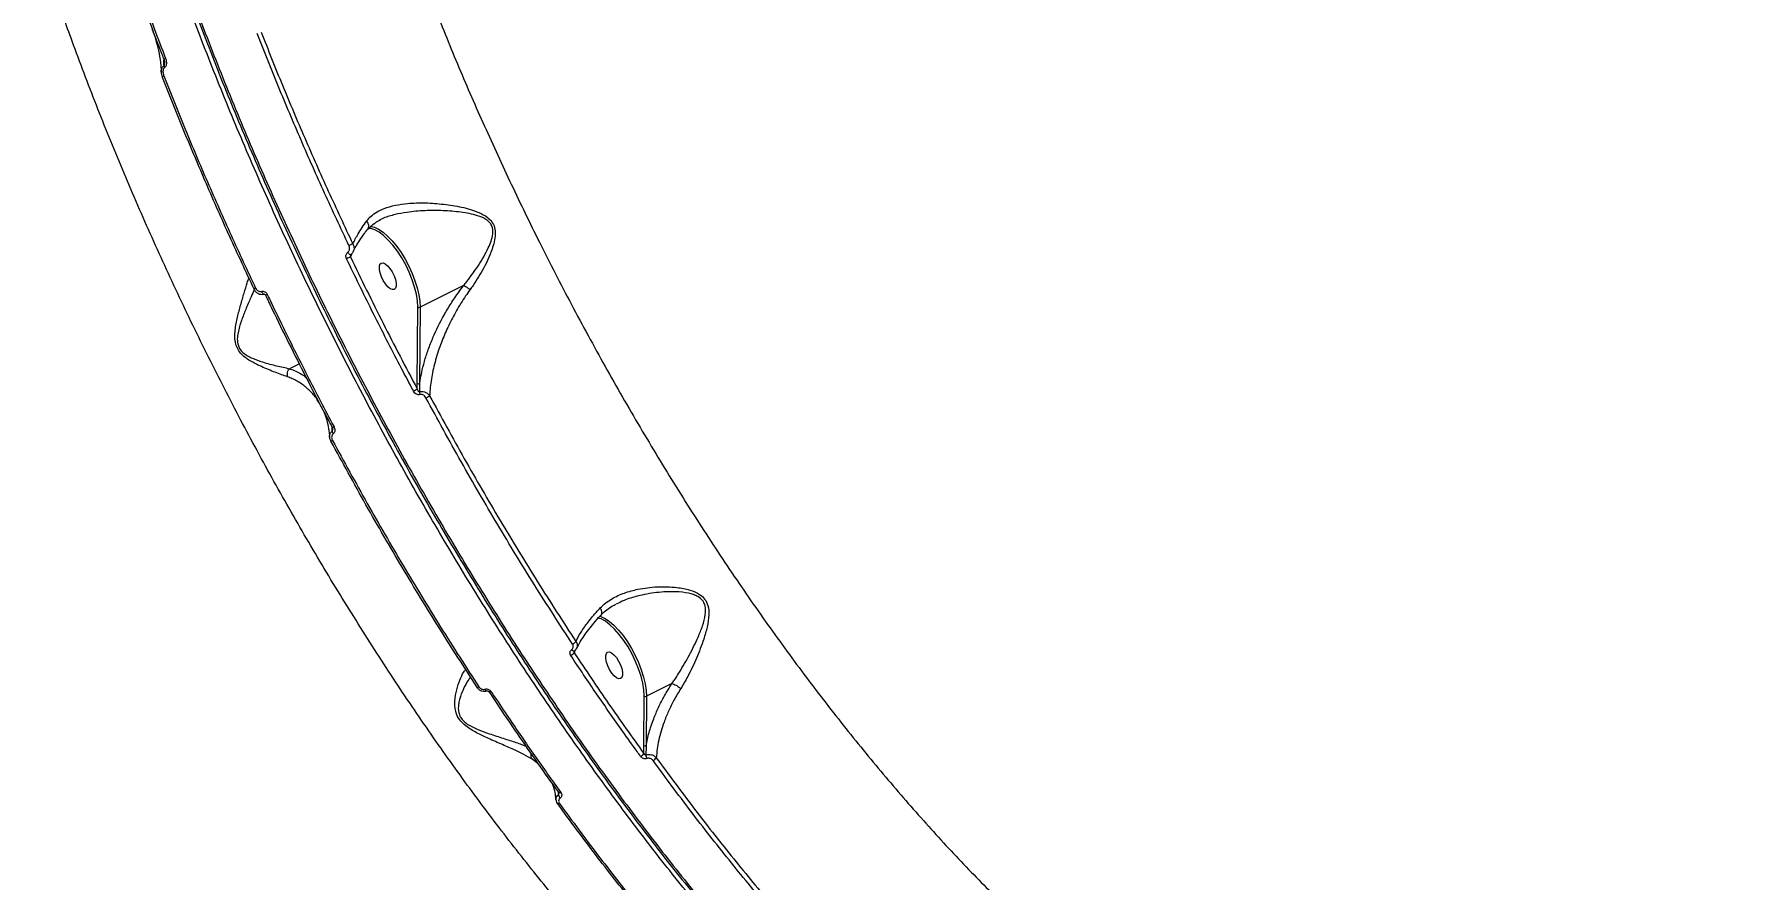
# Model space of a CAD drawing. Header units: millimetres. Extents: x -7245 to 6306, y -6696 to 5973.
# Drawn here: x 1907 to 2426, y -2690 to -2432 of the extents above; entities that cross this region are included whole.
import ezdxf

# ---------------------------------------------------------------- set-up
doc = ezdxf.new("R2010")
doc.units = ezdxf.units.MM
for name, color, linetype in [('DIKOM_ОБЪЕКТ', 7, 'Continuous'), ('DIKOM_РАЗМЕР_ЗОНА', 7, 'Continuous'), ('DIKOM_РАЗМЕР_ОБЪЕКТА', 7, 'Continuous')]:
    doc.layers.add(name, color=color, linetype=linetype)
doc.styles.add('style1', font='arial.ttf', dxfattribs={"width": 0.8})
doc.dimstyles.new('1-50', dxfattribs={"dimtxt": 300, "dimasz": 200, "dimexe": 100, "dimexo": 0, "dimgap": 100, "dimtad": 1, "dimtxsty": 'style1', "dimcen": 200, "dimclrd": 7, "dimclre": 7, "dimclrt": 7, "dimadec": 1, "dimazin": 2, "dimtfac": 1, "dimtmove": 0, "dimatfit": 2, "dimfxl": 0, "dimlwd": 25, "dimlwe": 18, "dimarcsym": 0})

# ---------------------------------------------------------------- blocks, each defined once
blk = doc.blocks.new('*D10')
at = {"layer": 'Defpoints', "color": 0, "transparency": 16777216}
for p in [(-4365.71, 2792.53), (4306.16, 475.6), (4306.16, -5965.27)]:
    blk.add_point(p, dxfattribs=at)
at = {"layer": 'DIKOM_РАЗМЕР_ОБЪЕКТА', "color": 7, "lineweight": 18, "transparency": 16777216}
for p, q in [((-4365.71, 2792.53), (-4365.71, -6065.27)), ((4306.16, 475.6), (4306.16, -6065.27))]:
    blk.add_line(p, q, dxfattribs=at)
at = {"layer": 'DIKOM_РАЗМЕР_ОБЪЕКТА', "color": 7, "lineweight": 25, "transparency": 16777216}
blk.add_line((-4165.71, -5965.27), (4106.16, -5965.27), dxfattribs=at)
at = {"layer": 'DIKOM_РАЗМЕР_ОБЪЕКТА', "color": 7, "transparency": 16777216}
for points in [[(-4165.71, -5931.93), (-4165.71, -5998.6), (-4365.71, -5965.27)], [(4106.16, -5931.93), (4106.16, -5998.6), (4306.16, -5965.27)]]:
    blk.add_solid(points, dxfattribs=at)
at = {"layer": 'DIKOM_РАЗМЕР_ОБЪЕКТА', "color": 7, "transparency": 16777216, "insert": (-85.78, -5712.1), "char_height": 300, "attachment_point": 5, "style": 'style1'}
blk.add_mtext('8650', dxfattribs=at)
blk = doc.blocks.new('*D12')
at = {"layer": 'Defpoints', "color": 0, "transparency": 16777216}
for p in [(-5865.71, 123.34), (6306.18, -91.92), (6306.18, -6596.14)]:
    blk.add_point(p, dxfattribs=at)
at = {"layer": 'DIKOM_РАЗМЕР_ЗОНА', "color": 7, "lineweight": 18, "transparency": 16777216}
for p, q in [((-5865.71, 123.34), (-5865.71, -6696.14)), ((6306.18, -91.92), (6306.18, -6696.14))]:
    blk.add_line(p, q, dxfattribs=at)
at = {"layer": 'DIKOM_РАЗМЕР_ЗОНА', "color": 7, "lineweight": 25, "transparency": 16777216}
blk.add_line((-5665.71, -6596.14), (6106.18, -6596.14), dxfattribs=at)
at = {"layer": 'DIKOM_РАЗМЕР_ЗОНА', "color": 7, "transparency": 16777216}
for points in [[(-5665.71, -6562.81), (-5665.71, -6629.48), (-5865.71, -6596.14)], [(6106.18, -6562.81), (6106.18, -6629.48), (6306.18, -6596.14)]]:
    blk.add_solid(points, dxfattribs=at)
at = {"layer": 'DIKOM_РАЗМЕР_ЗОНА', "color": 7, "transparency": 16777216, "insert": (-71.19, -6342.97), "char_height": 300, "attachment_point": 5, "style": 'style1'}
blk.add_mtext('12150', dxfattribs=at)

msp = doc.modelspace()

# ---------------------------------------------------------------- linework, layer by layer
at = {"layer": 'DIKOM_ОБЪЕКТ', "color": 7, "linetype": 'Continuous', "lineweight": 15}
for p, q in [((2012.712, -2488.905), (2012.312, -2489.094)), ((2004.013, -2499.201), (2003.562, -2500.282)), ((1974.095, -2510.13), (1974.102, -2510.131)), ((2038.092, -2509.007), (2024.816, -2515.628)), ((2023.946, -2538.925), (2024.12, -2515.537)), ((2024.816, -2515.628), (2024.642, -2539.015)), ((1984.885, -2534.422), (1987.916, -2532.911)), ((2023.94, -2540.604), (2023.946, -2538.925)), ((1997.986, -2552.376), (1997.986, -2552.374)), ((2084.837, -2606.29), (2084.623, -2606.393)), ((2072.181, -2620.341), (2071.827, -2621.187)), ((2093.099, -2649.515), (2093.212, -2634.392)), ((2093.908, -2634.483), (2093.796, -2649.605)), ((2101.644, -2630.625), (2093.908, -2634.483)), ((2093.095, -2651.95), (2093.099, -2649.515)), ((2060.792, -2655.044), (2059.003, -2653.684))]:
    msp.add_line(p, q, dxfattribs=at)
at = {"layer": 'DIKOM_ОБЪЕКТ', "color": 7, "linetype": 'Continuous', "lineweight": 15, "flags": 128}
for points in [[(1947.115, -2439.665), (1946.963, -2439.747), (1946.835, -2439.825), (1946.734, -2439.898), (1946.666, -2439.964), (1946.632, -2440.02), (1946.634, -2440.061)], [(1946.596, -2444.998), (1946.451, -2445.075), (1946.327, -2445.149), (1946.228, -2445.219), (1946.157, -2445.282), (1946.117, -2445.335), (1946.108, -2445.378), (1946.109, -2445.382)], [(1946.109, -2445.382), (1946.132, -2445.408), (1946.188, -2445.426)], [(2009.74, -2491.638), (2009.718, -2491.634), (2009.05, -2491.578)], [(2024.12, -2515.537), (2024.013, -2513.686), (2023.687, -2511.654), (2023.15, -2509.489), (2022.414, -2507.245), (2021.497, -2504.975), (2020.422, -2502.734), (2019.215, -2500.577), (2017.904, -2498.555), (2016.522, -2496.717), (2015.101, -2495.107), (2013.676, -2493.765), (2012.282, -2492.724), (2010.952, -2492.008), (2009.74, -2491.638)], [(2009.751, -2490.944), (2010.89, -2491.224), (2012.166, -2491.829), (2013.511, -2492.74), (2014.895, -2493.939), (2016.29, -2495.398), (2017.663, -2497.088), (2018.987, -2498.97), (2020.231, -2501.004), (2021.37, -2503.146), (2022.378, -2505.35), (2023.233, -2507.567), (2023.918, -2509.749), (2024.416, -2511.85), (2024.718, -2513.824), (2024.816, -2515.628)], [(2002.728, -2498.866), (2002.872, -2499.061), (2003.029, -2499.237), (2003.191, -2499.383), (2003.349, -2499.489), (2003.492, -2499.551), (2003.613, -2499.565), (2003.698, -2499.533)], [(2016.917, -2510.223), (2016.37, -2510.268), (2015.706, -2509.983), (2014.98, -2509.389), (2014.251, -2508.536), (2013.577, -2507.492), (2013.014, -2506.342), (2012.606, -2505.179), (2012.387, -2504.098), (2012.374, -2503.185), (2012.569, -2502.515), (2012.956, -2502.143), (2013.504, -2502.097), (2014.167, -2502.383), (2014.893, -2502.976), (2015.622, -2503.83), (2016.296, -2504.874), (2016.86, -2506.024), (2017.267, -2507.187), (2017.487, -2508.268), (2017.499, -2509.181), (2017.304, -2509.85), (2016.917, -2510.223)], [(1976.411, -2510.786), (1976.494, -2511.012), (1976.595, -2511.216), (1976.707, -2511.387), (1976.825, -2511.514), (1976.94, -2511.591), (1977.047, -2511.612), (1977.087, -2511.604)], [(1977.63, -2511.994), (1977.63, -2511.995), (1977.631, -2511.995)], [(1997.53, -2556.564), (1997.536, -2556.548), (1997.542, -2556.54)], [(2093.212, -2634.392), (2093.105, -2632.541), (2092.779, -2630.509), (2092.241, -2628.344), (2091.506, -2626.1), (2090.589, -2623.829), (2089.514, -2621.589), (2088.306, -2619.431), (2086.996, -2617.409), (2085.613, -2615.572), (2084.192, -2613.963), (2082.767, -2612.621), (2081.373, -2611.58), (2080.043, -2610.863), (2078.96, -2610.518)], [(2079.589, -2609.953), (2079.982, -2610.08), (2081.258, -2610.684), (2082.603, -2611.596), (2083.987, -2612.795), (2085.381, -2614.255), (2086.755, -2615.944), (2088.079, -2617.826), (2089.323, -2619.86), (2090.462, -2622.002), (2091.47, -2624.205), (2092.325, -2626.423), (2093.01, -2628.606), (2093.508, -2630.706), (2093.81, -2632.68), (2093.908, -2634.483)], [(2071.85, -2620.687), (2071.798, -2620.713), (2071.702, -2620.723), (2071.588, -2620.7), (2071.462, -2620.642), (2071.328, -2620.554), (2071.191, -2620.437), (2071.058, -2620.298)], [(2086.009, -2629.079), (2085.462, -2629.124), (2084.798, -2628.838), (2084.072, -2628.245), (2083.343, -2627.391), (2082.669, -2626.347), (2082.106, -2625.198), (2081.698, -2624.035), (2081.479, -2622.953), (2081.466, -2622.04), (2081.661, -2621.371), (2082.048, -2620.998), (2082.596, -2620.953), (2083.259, -2621.238), (2083.985, -2621.833), (2084.714, -2622.686), (2085.388, -2623.729), (2085.952, -2624.879), (2086.36, -2626.042), (2086.579, -2627.124), (2086.591, -2628.036), (2086.396, -2628.707), (2086.009, -2629.079)], [(2042.167, -2631.765), (2042.155, -2631.716), (2042.172, -2631.65)], [(2042.777, -2631.642), (2042.629, -2631.711), (2042.493, -2631.761), (2042.375, -2631.794), (2042.28, -2631.804), (2042.21, -2631.796), (2042.167, -2631.765), (2042.167, -2631.765)], [(2044.626, -2632.325), (2044.712, -2632.488), (2044.804, -2632.626), (2044.897, -2632.736), (2044.989, -2632.811), (2045.075, -2632.849), (2045.152, -2632.849), (2045.159, -2632.846)], [(2046.468, -2633.004), (2046.313, -2633.074), (2046.172, -2633.126), (2046.052, -2633.156), (2045.955, -2633.164), (2045.887, -2633.15), (2045.852, -2633.119)], [(2067.767, -2663.888), (2067.611, -2663.957), (2067.468, -2664.004), (2067.342, -2664.028), (2067.24, -2664.026), (2067.164, -2664), (2067.122, -2663.96)], [(2066.717, -2667.341), (2066.713, -2667.335), (2066.697, -2667.304)], [(2067.356, -2667.263), (2067.206, -2667.329), (2067.067, -2667.376), (2066.945, -2667.4), (2066.842, -2667.401), (2066.764, -2667.38), (2066.717, -2667.341)]]:
    msp.add_lwpolyline(points, dxfattribs=at)
at = {"layer": 'DIKOM_ОБЪЕКТ', "color": 7, "linetype": 'Continuous', "lineweight": 15}
for centre, radius, start, end in [((1948.204, -2441.643), 1.578, 189.90362, 210.29245), ((2010.605, -2517.14), 18.271, 112.67586, 116.81366), ((2010.15, -2510.726), 15.578, 112.15127, 116.88598), ((1975.283, -2511.628), 1.912, 110.40378, 128.40626), ((1979.393, -2514.558), 3.112, 113.49512, 124.52088), ((2024.535, -2515.064), 0.629, 228.66401, 296.51175), ((2018.141, -2531.665), 10.655, 295.88022, 302.97191), ((2024.361, -2538.455), 0.627, 228.53274, 296.64302), ((2026.651, -2541.533), 2.066, 177.50198, 202.14602), ((2022.206, -2534.307), 10.023, 295.96706, 303.33323), ((1997.453, -2550.333), 2.111, 284.60602, 300.86599), ((1997.216, -2555.021), 1.575, 281.5223, 303.3724), ((1999.668, -2553.247), 1.719, 188.97341, 217.41103), ((2070.152, -2616.033), 2.787, 294.85679, 321.81258), ((2069.707, -2619.634), 2.627, 294.47329, 323.7648), ((2093.627, -2633.92), 0.629, 228.66401, 296.51175), ((2093.515, -2649.042), 0.629, 228.67101, 296.50475), ((2091.264, -2650.963), 2.08, 294.18077, 331.67917), ((2096.199, -2652.328), 2.467, 180.9062, 208.51714), ((2095.018, -2652.194), 2.137, 294.78898, 330.46708), ((2068.808, -2664.333), 1.774, 187.391, 225.26153)]:
    msp.add_arc(centre, radius, start, end, dxfattribs=at)
for points, knots in [([(2683.958, -2444.967), (2680.355, -2445.419), (2673.137, -2446.323), (2661.207, -2446.787), (2648.519, -2446.609), (2635.053, -2445.724), (2620.891, -2444.154), (2606.066, -2441.893), (2590.59, -2438.931), (2574.502, -2435.286), (2557.857, -2430.981), (2540.734, -2426.032), (2523.212, -2420.464), (2505.337, -2414.288), (2487.132, -2407.502), (2468.633, -2400.127), (2449.904, -2392.196), (2431.033, -2383.746), (2412.107, -2374.817), (2393.173, -2365.428), (2374.263, -2355.584), (2355.409, -2345.311), (2336.676, -2334.652), (2318.151, -2323.655), (2299.92, -2312.374), (2282.028, -2300.832), (2264.511, -2289.042), (2247.391, -2277.031), (2230.732, -2264.846), (2214.608, -2252.545), (2199.092, -2240.187), (2185.353, -2228.727), (2173.219, -2218.198), (2166.201, -2211.809), (2162.692, -2208.614)], [0, 0, 0, 0, 0.0315565, 0.0632131, 0.0949195, 0.1266267, 0.1582828, 0.1898396, 0.2213972, 0.2530543, 0.2847622, 0.3164698, 0.3481272, 0.3796851, 0.411265, 0.4429442, 0.4746739, 0.5064042, 0.5380837, 0.5696636, 0.6012947, 0.6330255, 0.6648063, 0.6965878, 0.728318, 0.7599496, 0.7916592, 0.8234672, 0.8553265, 0.8871858, 0.9189951, 0.950705, 0.9753521, 1, 1, 1, 1]), ([(2332.867, -2824.432), (2331.151, -2825.126), (2326.491, -2827.01), (2318.409, -2829.098), (2308.502, -2830.376), (2298.071, -2830.435), (2287.176, -2829.301), (2275.863, -2826.97), (2264.166, -2823.441), (2252.095, -2818.694), (2239.679, -2812.761), (2226.959, -2805.671), (2213.994, -2797.461), (2200.845, -2788.165), (2187.551, -2777.805), (2174.132, -2766.374), (2160.613, -2753.912), (2147.035, -2740.47), (2133.464, -2726.109), (2119.96, -2710.898), (2106.734, -2695.069), (2093.803, -2678.673), (2081.18, -2661.779), (2068.734, -2644.237), (2056.521, -2626.123), (2044.595, -2607.513), (2032.842, -2588.216), (2021.304, -2568.23), (2010.007, -2547.582), (1999.13, -2526.586), (1988.72, -2505.341), (1978.827, -2483.946), (1969.488, -2462.466), (1960.729, -2440.936), (1952.552, -2419.393), (1944.979, -2397.904), (1938.041, -2376.567), (1931.785, -2355.489), (1926.543, -2336.05), (1923.653, -2323.8), (1922.363, -2318.332)], [0, 0, 0, 0, 0.015652, 0.0424895, 0.0694113, 0.0963764, 0.1233415, 0.1502635, 0.1771007, 0.203938, 0.23086, 0.2578251, 0.2847901, 0.3117122, 0.3385491, 0.3653864, 0.3923085, 0.4192737, 0.4462389, 0.4731606, 0.4999983, 0.5258461, 0.5517704, 0.5777322, 0.6036941, 0.6296183, 0.6554664, 0.6823044, 0.7092256, 0.7361905, 0.7631562, 0.7900778, 0.8169157, 0.8437526, 0.8706753, 0.8976397, 0.9246051, 0.9515272, 0.9783651, 1, 1, 1, 1]), ([(1923.794, -2318.982), (1924.11, -2320.369), (1925.183, -2325.088), (1927.193, -2333.237), (1929.813, -2343.4), (1932.599, -2353.615), (1935.535, -2363.853), (1938.622, -2374.118), (1941.861, -2384.414), (1945.253, -2394.744), (1948.799, -2405.11), (1952.499, -2415.517), (1956.354, -2425.966), (1960.367, -2436.461), (1964.538, -2447.005), (1968.864, -2457.59), (1973.331, -2468.179), (1977.92, -2478.729), (1982.619, -2489.211), (1987.427, -2499.621), (1992.345, -2509.963), (1997.373, -2520.241), (2002.514, -2530.459), (2007.768, -2540.619), (2013.139, -2550.724), (2018.625, -2560.777), (2024.231, -2570.781), (2029.955, -2580.734), (2035.782, -2590.61), (2041.688, -2600.367), (2047.653, -2609.972), (2053.67, -2619.412), (2059.741, -2628.694), (2065.869, -2637.822), (2072.056, -2646.797), (2078.302, -2655.625), (2084.611, -2664.307), (2090.983, -2672.844), (2097.422, -2681.24), (2103.928, -2689.496), (2110.489, -2697.596), (2117.079, -2705.507), (2123.673, -2713.199), (2130.258, -2720.657), (2136.836, -2727.884), (2143.412, -2734.881), (2149.984, -2741.656), (2156.557, -2748.208), (2163.131, -2754.538), (2169.709, -2760.649), (2176.293, -2766.543), (2182.885, -2772.22), (2189.477, -2777.674), (2196.047, -2782.886), (2202.567, -2787.834), (2209.023, -2792.504), (2215.411, -2796.897), (2221.736, -2801.014), (2227.998, -2804.859), (2234.202, -2808.432), (2240.347, -2811.734), (2246.435, -2814.766), (2252.469, -2817.529), (2258.45, -2820.021), (2264.375, -2822.244), (2270.228, -2824.189), (2275.985, -2825.848), (2281.627, -2827.211), (2287.148, -2828.284), (2292.551, -2829.06), (2297.838, -2829.551), (2303.004, -2829.734), (2307.144, -2829.699), (2309.517, -2829.494), (2310.249, -2829.431)], [0, 0, 0, 0, 0.0059367, 0.0201885, 0.0344434, 0.0486268, 0.0627438, 0.0768127, 0.0908473, 0.1048651, 0.118882, 0.13291, 0.1469634, 0.1610581, 0.1752099, 0.1894364, 0.2036936, 0.2178969, 0.2320309, 0.2461105, 0.260151, 0.2741707, 0.2881841, 0.3022071, 0.3162493, 0.3303291, 0.3444616, 0.3586639, 0.372922, 0.3871557, 0.4013101, 0.4154043, 0.4294568, 0.4434829, 0.4574978, 0.4715183, 0.4855556, 0.4996252, 0.5137422, 0.5279244, 0.5421776, 0.5564291, 0.570608, 0.5847236, 0.5987923, 0.6128289, 0.6268518, 0.6408751, 0.6549113, 0.6689756, 0.6830835, 0.6972513, 0.7114943, 0.7257557, 0.7399668, 0.7541096, 0.7682012, 0.7822568, 0.7962926, 0.8103247, 0.8243663, 0.8384303, 0.8525327, 0.8666882, 0.8809132, 0.8951832, 0.9094225, 0.923583, 0.937682, 0.951734, 0.965754, 0.9797562, 0.9937556, 1, 1, 1, 1]), ([(1924.212, -2318.443), (1925.143, -2322.397), (1927.652, -2333.05), (1932.31, -2350.71), (1938.336, -2371.431), (1945.085, -2392.59), (1952.553, -2414.123), (1960.734, -2435.965), (1969.448, -2457.634), (1978.651, -2479.06), (1988.291, -2500.18), (1998.527, -2521.337), (2009.346, -2542.459), (2020.726, -2563.468), (2032.415, -2583.904), (2044.366, -2603.708), (2056.528, -2622.84), (2069.097, -2641.612), (2082.048, -2659.94), (2095.343, -2677.749), (2108.69, -2694.646), (2122.041, -2710.598), (2135.353, -2725.584), (2148.839, -2739.853), (2162.461, -2753.322), (2176.172, -2765.923), (2189.673, -2777.378), (2202.92, -2787.675), (2215.879, -2796.828), (2228.762, -2804.986), (2241.519, -2812.076), (2254.102, -2818.049), (2265.719, -2822.569), (2276.393, -2825.825), (2286.171, -2828.021), (2295.651, -2829.299), (2303.793, -2829.751), (2308.617, -2829.389), (2310.516, -2829.247)], [0, 0, 0, 0, 0.0168188, 0.0453111, 0.0738248, 0.1023162, 0.1316356, 0.1609794, 0.1902991, 0.2187906, 0.2473048, 0.2757964, 0.3051159, 0.334459, 0.363779, 0.3922707, 0.420784, 0.4492762, 0.4785955, 0.5079389, 0.5372584, 0.5657506, 0.594264, 0.6227561, 0.6520756, 0.6814192, 0.7107386, 0.7392301, 0.7677441, 0.7962359, 0.8255552, 0.8548987, 0.8842183, 0.9090161, 0.933843, 0.95867, 0.9837322, 1, 1, 1, 1]), ([(2005.64, -2356.758), (2007.394, -2362.438), (2010.903, -2373.805), (2016.748, -2391.005), (2022.997, -2408.261), (2029.769, -2425.774), (2037.062, -2443.506), (2044.881, -2461.418), (2053.1, -2479.221), (2061.983, -2497.452), (2071.572, -2516.057), (2081.882, -2534.967), (2092.577, -2553.543), (2103.606, -2571.698), (2114.916, -2589.348), (2126.463, -2606.413), (2138.228, -2622.854), (2150.187, -2638.659), (2162.314, -2653.801), (2174.55, -2668.213), (2186.84, -2681.824), (2199.132, -2694.575), (2211.409, -2706.428), (2223.648, -2717.385), (2235.82, -2727.428), (2247.87, -2736.512), (2259.74, -2744.592), (2271.608, -2751.766), (2283.429, -2757.936), (2295.156, -2763.038), (2306.552, -2766.952), (2317.557, -2769.62), (2328.182, -2771.149), (2334.864, -2771.123), (2338.203, -2771.11)], [0, 0, 0, 0, 0.0277671, 0.0555669, 0.0833665, 0.111133, 0.1400381, 0.1689798, 0.1979226, 0.2268282, 0.2586371, 0.2905486, 0.3225105, 0.3544713, 0.386382, 0.4181914, 0.449896, 0.4817004, 0.5135558, 0.545411, 0.5772149, 0.6089192, 0.6405475, 0.6722757, 0.7040553, 0.7358346, 0.7675624, 0.7991909, 0.8325942, 0.8660266, 0.8994297, 0.9329432, 0.9664866, 1, 1, 1, 1]), ([(1926.979, -2383.736), (1927.229, -2384.55), (1928.542, -2388.817), (1931.072, -2396.579), (1934.569, -2407.003), (1938.218, -2417.438), (1942.023, -2427.886), (1944.836, -2435.427), (1946.423, -2439.49), (1946.645, -2440.058)], [0, 0, 0, 0, 0.0438492, 0.2299008, 0.4155042, 0.6004585, 0.7849806, 0.9699193, 1, 1, 1, 1]), ([(1927.422, -2383.264), (1927.609, -2383.863), (1928.548, -2386.857), (1931.044, -2394.665), (1935.076, -2406.732), (1940.63, -2422.536), (1944.794, -2433.535), (1947.115, -2439.665)], [0, 0, 0, 0, 0.0321603, 0.1607982, 0.418293, 0.6757815, 1, 1, 1, 1]), ([(2220.489, -2814.036), (2218.966, -2813.702), (2213.984, -2812.608), (2205.165, -2809.614), (2194.097, -2805.104), (2182.733, -2799.476), (2171.114, -2792.797), (2159.256, -2785.076), (2147.199, -2776.354), (2135.001, -2766.674), (2122.717, -2756.075), (2110.381, -2744.585), (2098.015, -2732.201), (2085.636, -2718.964), (2073.287, -2704.924), (2061.025, -2690.148), (2048.905, -2674.706), (2036.962, -2658.629), (2025.216, -2641.932), (2013.685, -2624.655), (2002.407, -2606.864), (1991.432, -2588.646), (1980.813, -2570.083), (1970.574, -2551.214), (1960.744, -2532.067), (1951.328, -2512.676), (1942.36, -2493.122), (1933.879, -2473.493), (1925.921, -2453.882), (1919.078, -2435.801), (1913.194, -2419.265), (1909.908, -2409.287), (1908.264, -2404.297)], [0, 0, 0, 0, 0.0151995, 0.0496988, 0.0841436, 0.1184798, 0.1528168, 0.1872625, 0.2217631, 0.2562634, 0.2907096, 0.3250469, 0.359409, 0.3938783, 0.4284031, 0.462928, 0.497397, 0.5317596, 0.5661767, 0.6007021, 0.635282, 0.6698622, 0.704388, 0.7388052, 0.7733086, 0.8079185, 0.8425839, 0.8772491, 0.9118597, 0.9463623, 0.9731807, 1, 1, 1, 1]), ([(1942.985, -2430.654), (1943.085, -2430.896), (1943.605, -2432.15), (1944.348, -2434.641), (1945.159, -2438.107), (1945.662, -2441.239), (1945.79, -2443.246), (1945.837, -2443.976)], [0, 0, 0, 0, 0.0613957, 0.3191259, 0.5873075, 0.850015, 1, 1, 1, 1]), ([(2003.105, -2496.833), (2000.599, -2491.481), (1995.588, -2480.778), (1988.436, -2464.584), (1981.538, -2448.311), (1977.212, -2437.427), (1975.05, -2431.985)], [0, 0, 0, 0, 0.2491013, 0.4981937, 0.7490977, 1, 1, 1, 1]), ([(1976.281, -2431.593), (1978.423, -2436.984), (1982.708, -2447.766), (1989.571, -2463.965), (1996.721, -2480.163), (2001.758, -2490.92), (2004.276, -2496.298)], [0, 0, 0, 0, 0.2491004, 0.4981982, 0.7490958, 1, 1, 1, 1]), ([(1945.837, -2443.976), (1945.816, -2443.866), (1945.74, -2443.468), (1945.902, -2442.886), (1946.203, -2442.286), (1946.497, -2442.041), (1946.649, -2441.914)], [0, 0, 0, 0, 0.138401, 0.49807, 0.7413652, 1, 1, 1, 1]), ([(1946.841, -2442.439), (1946.75, -2442.521), (1946.569, -2442.684), (1946.387, -2443.111), (1946.3, -2443.76), (1946.395, -2444.433), (1946.548, -2444.863), (1946.596, -2444.998)], [0, 0, 0, 0, 0.138728, 0.2766397, 0.4967416, 0.8419469, 1, 1, 1, 1]), ([(1946.614, -2440.069), (1946.647, -2440.138), (1946.785, -2440.429), (1946.856, -2440.795), (1946.83, -2441.067), (1946.829, -2441.081)], [0, 0, 0, 0, 0.2284285, 0.9621664, 1, 1, 1, 1]), ([(1946.649, -2441.914), (1946.648, -2441.765), (1946.643, -2441.162), (1946.637, -2440.562), (1946.633, -2440.111)], [0, 0, 0, 0, 0.2480815, 1, 1, 1, 1]), ([(1946.649, -2441.914), (1946.667, -2441.895), (1946.705, -2441.852), (1946.757, -2441.73), (1946.814, -2441.489), (1946.839, -2441.254), (1946.83, -2441.1), (1946.828, -2441.081)], [0, 0, 0, 0, 0.0842389, 0.1817065, 0.425993, 0.9280501, 1, 1, 1, 1]), ([(1947.115, -2439.665), (1947.167, -2439.814), (1947.329, -2440.284), (1947.424, -2441.022), (1947.321, -2441.724), (1947.125, -2442.18), (1946.936, -2442.352), (1946.841, -2442.439)], [0, 0, 0, 0, 0.1606302, 0.5081465, 0.7318036, 0.8652968, 1, 1, 1, 1]), ([(1945.798, -2443.906), (1945.796, -2443.946), (1945.781, -2444.301), (1945.891, -2444.812), (1946.076, -2445.234), (1946.136, -2445.372)], [0, 0, 0, 0, 0.077551, 0.6983309, 1, 1, 1, 1]), ([(1974.154, -2510.119), (1971.656, -2504.779), (1966.66, -2494.099), (1959.531, -2477.943), (1952.655, -2461.71), (1948.344, -2450.854), (1946.188, -2445.426)], [0, 0, 0, 0, 0.2490987, 0.4981951, 0.7490973, 1, 1, 1, 1]), ([(1946.596, -2444.998), (1948.74, -2450.399), (1953.028, -2461.201), (1959.897, -2477.431), (1967.054, -2493.664), (1972.095, -2504.445), (1974.616, -2509.836)], [0, 0, 0, 0, 0.2491013, 0.4981947, 0.7490962, 1, 1, 1, 1]), ([(2008.516, -2489.29), (2008.942, -2488.786), (2009.836, -2487.731), (2011.656, -2486.471), (2014.098, -2485.305), (2017.219, -2484.421), (2021.442, -2483.818), (2026.435, -2483.68), (2032.001, -2484.11), (2037.511, -2484.951), (2042.017, -2486.268), (2045.113, -2487.871), (2046.784, -2489.464), (2047.663, -2491.28), (2047.834, -2493.426), (2047.488, -2495.675), (2046.407, -2499.171), (2044.336, -2503.705), (2041.869, -2507.718), (2040.385, -2509.825), (2040.081, -2510.256)], [0, 0, 0, 0, 0.0399702, 0.0838389, 0.1277307, 0.1889335, 0.2502281, 0.3350386, 0.4199789, 0.5024323, 0.584612, 0.6297443, 0.6580745, 0.6869178, 0.7180004, 0.7532877, 0.7887131, 0.8822359, 0.9758616, 1, 1, 1, 1]), ([(2004.276, -2496.298), (2004.776, -2495.284), (2005.861, -2493.079), (2007.586, -2490.618), (2008.516, -2489.29)], [0, 0, 0, 0, 0.4604919, 1, 1, 1, 1]), ([(2008.902, -2491.635), (2008.981, -2491.528), (2009.173, -2491.267), (2009.202, -2490.684), (2009.017, -2490.017), (2008.729, -2489.546), (2008.544, -2489.324), (2008.516, -2489.29)], [0, 0, 0, 0, 0.1840684, 0.4504625, 0.7171176, 0.956971, 1, 1, 1, 1]), ([(2009.072, -2491.758), (2009.303, -2491.475), (2009.883, -2490.768), (2011.088, -2489.811), (2012.181, -2489.218), (2012.718, -2488.927)], [0, 0, 0, 0, 0.25273, 0.6327443, 1, 1, 1, 1]), ([(2038.101, -2509.005), (2038.102, -2509.004), (2038.458, -2508.625), (2039.979, -2506.59), (2042.727, -2502.9), (2045.154, -2498.708), (2046.503, -2495.441), (2047.037, -2493.414), (2047.033, -2491.563), (2046.56, -2490.457), (2045.9, -2489.557), (2044.649, -2488.522), (2042.436, -2487.646), (2039.831, -2486.999), (2036.308, -2486.45), (2031.779, -2486.092), (2026.255, -2486.093), (2021.312, -2486.506), (2017.097, -2487.309), (2014.378, -2488.084), (2013.034, -2488.746), (2012.712, -2488.905)], [0, 0, 0, 0, 0.0000926, 0.0276158, 0.1331055, 0.2408977, 0.2792517, 0.3183064, 0.3504586, 0.374121, 0.3795371, 0.4087379, 0.4574931, 0.5035217, 0.5496106, 0.6439982, 0.7402913, 0.8386842, 0.9074263, 0.9778116, 1, 1, 1, 1]), ([(2004.42, -2498.657), (2004.688, -2498.122), (2005.246, -2497.007), (2006.399, -2495.138), (2007.621, -2493.343), (2008.554, -2492.147), (2008.932, -2491.662)], [0, 0, 0, 0, 0.2550462, 0.5314028, 0.8100846, 1, 1, 1, 1]), ([(2002.364, -2500.834), (2002.336, -2500.772), (2002.236, -2500.544), (2002.157, -2500.125), (2002.207, -2499.62), (2002.393, -2499.172), (2002.616, -2498.968), (2002.728, -2498.866)], [0, 0, 0, 0, 0.0918419, 0.3356977, 0.5630953, 0.7813577, 1, 1, 1, 1]), ([(2022.792, -2541.252), (2022.479, -2540.664), (2020.915, -2537.727), (2016.637, -2529.58), (2010.061, -2516.724), (2004.931, -2506.134), (2002.364, -2500.834)], [0, 0, 0, 0, 0.0441352, 0.2207096, 0.6100149, 1, 1, 1, 1]), ([(2002.728, -2498.866), (2002.842, -2498.761), (2003.071, -2498.552), (2003.261, -2498.091), (2003.316, -2497.569), (2003.236, -2497.134), (2003.133, -2496.897), (2003.105, -2496.833)], [0, 0, 0, 0, 0.2171088, 0.4335105, 0.6620917, 0.908369, 1, 1, 1, 1]), ([(2003.606, -2499.671), (2003.594, -2499.696), (2003.55, -2499.789), (2003.53, -2499.973), (2003.534, -2500.151), (2003.556, -2500.254), (2003.562, -2500.282)], [0, 0, 0, 0, 0.1280531, 0.4659028, 0.8518987, 1, 1, 1, 1]), ([(2003.562, -2500.282), (2006.845, -2507.051), (2013.421, -2520.609), (2020.43, -2533.933), (2023.94, -2540.604)], [0, 0, 0, 0, 0.499285, 1, 1, 1, 1]), ([(2003.605, -2499.671), (2003.613, -2499.649), (2003.638, -2499.584), (2003.674, -2499.548), (2003.695, -2499.536), (2003.698, -2499.534)], [0, 0, 0, 0, 0.2944116, 0.8933848, 1, 1, 1, 1]), ([(2003.691, -2499.526), (2003.717, -2499.511), (2003.974, -2499.363), (2004.242, -2499.055), (2004.366, -2498.722), (2004.395, -2498.644)], [0, 0, 0, 0, 0.0771399, 0.7822596, 1, 1, 1, 1]), ([(2004.276, -2496.298), (2004.327, -2496.397), (2004.516, -2496.758), (2004.668, -2497.424), (2004.642, -2498.148), (2004.459, -2498.51), (2004.392, -2498.644)], [0, 0, 0, 0, 0.1308215, 0.4809404, 0.8092535, 1, 1, 1, 1]), ([(1984.376, -2536.915), (1983.153, -2536.476), (1980.709, -2535.598), (1976.862, -2534.033), (1973.822, -2532.57), (1971.772, -2531.297), (1970.342, -2530.116), (1969.17, -2528.637), (1968.421, -2526.767), (1968.217, -2524.718), (1968.41, -2521.911), (1969.051, -2518.616), (1970.084, -2514.835), (1971.096, -2511.289), (1971.962, -2508.46), (1972.393, -2507.176), (1972.56, -2506.679)], [0, 0, 0, 0, 0.1144288, 0.228868, 0.3060819, 0.3458221, 0.3853639, 0.4208498, 0.4566889, 0.5013684, 0.5442858, 0.6356086, 0.7271989, 0.830938, 0.9345779, 1, 1, 1, 1]), ([(1974.244, -2510.253), (1973.916, -2510.955), (1973.14, -2512.62), (1971.838, -2515.708), (1970.412, -2519.201), (1969.449, -2522.248), (1968.997, -2524.821), (1969.019, -2526.585), (1969.424, -2527.753), (1969.947, -2528.671), (1970.767, -2529.598), (1972.148, -2530.531), (1974.174, -2531.495), (1977.22, -2532.542), (1981.076, -2533.627), (1983.668, -2534.107), (1984.875, -2534.429), (1984.876, -2534.429)], [0, 0, 0, 0, 0.0859165, 0.2034683, 0.3057399, 0.4077076, 0.4538305, 0.4999462, 0.530148, 0.5356984, 0.5714465, 0.6135486, 0.6559255, 0.7415077, 0.8706983, 0.9998723, 1, 1, 1, 1]), ([(1974.105, -2510.125), (1974.125, -2510.173), (1974.26, -2510.51), (1974.694, -2511.02), (1975.416, -2511.526), (1976.214, -2511.717), (1976.804, -2511.733), (1977.059, -2511.604), (1977.079, -2511.593)], [0, 0, 0, 0, 0.0422803, 0.2971269, 0.5329251, 0.7600357, 0.9812591, 1, 1, 1, 1]), ([(1974.616, -2509.836), (1974.717, -2510.007), (1974.919, -2510.35), (1975.388, -2510.697), (1975.911, -2510.873), (1976.249, -2510.814), (1976.411, -2510.786)], [0, 0, 0, 0, 0.2582194, 0.5167235, 0.7677706, 1, 1, 1, 1]), ([(1976.411, -2510.786), (1976.569, -2510.758), (1976.896, -2510.7), (1977.404, -2510.869), (1977.858, -2511.205), (1978.055, -2511.538), (1978.153, -2511.704)], [0, 0, 0, 0, 0.2339334, 0.4826386, 0.7414963, 1, 1, 1, 1]), ([(2024.642, -2539.015), (2025.064, -2536.76), (2025.701, -2533.351), (2027.266, -2528.583), (2029.111, -2523.867), (2031.441, -2519.131), (2034.221, -2514.482), (2036.239, -2511.474), (2037.594, -2509.669), (2038.092, -2509.007)], [0, 0, 0, 0, 0.2355429, 0.3560285, 0.4765266, 0.7016434, 0.8172996, 0.9329227, 1, 1, 1, 1]), ([(2040.081, -2510.256), (2039.621, -2510.903), (2038.12, -2513.013), (2035.855, -2516.681), (2033.464, -2521.231), (2031.364, -2526.061), (2029.64, -2531.113), (2028.395, -2536.31), (2027.861, -2540.141), (2027.741, -2542.217), (2027.714, -2542.681)], [0, 0, 0, 0, 0.0601204, 0.1962399, 0.3328121, 0.4690732, 0.6303326, 0.7921154, 0.9534528, 1, 1, 1, 1]), ([(2038.092, -2509.007), (2038.093, -2509.007), (2038.096, -2509.006), (2038.099, -2509.005), (2038.1, -2509.005), (2038.101, -2509.005)], [0, 0, 0, 0, 0.4155815, 0.7893948, 1, 1, 1, 1]), ([(2038.101, -2509.005), (2038.276, -2509.084), (2038.625, -2509.243), (2039.291, -2509.662), (2039.787, -2510.023), (2040.042, -2510.226), (2040.081, -2510.256)], [0, 0, 0, 0, 0.3156993, 0.6313864, 0.9437311, 1, 1, 1, 1]), ([(1977.085, -2511.609), (1977.109, -2511.602), (1977.155, -2511.588), (1977.294, -2511.626), (1977.439, -2511.726), (1977.559, -2511.852), (1977.604, -2511.957), (1977.621, -2511.998)], [0, 0, 0, 0, 0.2361286, 0.4583236, 0.6559648, 0.8673963, 1, 1, 1, 1]), ([(1977.645, -2511.988), (1978.33, -2513.433), (1980.662, -2518.35), (1984.759, -2526.682), (1989.933, -2536.959), (1994.347, -2545.522), (1997.072, -2550.629), (1998, -2552.367)], [0, 0, 0, 0, 0.1061383, 0.3611276, 0.6155041, 0.8691066, 1, 1, 1, 1]), ([(1978.153, -2511.704), (1978.44, -2512.305), (1979.876, -2515.311), (1983.892, -2523.6), (1990.331, -2536.528), (1995.8, -2546.937), (1998.536, -2552.146)], [0, 0, 0, 0, 0.0441466, 0.2207177, 0.6100191, 1, 1, 1, 1]), ([(1984.376, -2536.915), (1984.365, -2536.87), (1984.294, -2536.576), (1984.268, -2535.981), (1984.444, -2535.142), (1984.732, -2534.667), (1984.876, -2534.429)], [0, 0, 0, 0, 0.0562402, 0.3685183, 0.6843012, 1, 1, 1, 1]), ([(1994.621, -2546.061), (1994.196, -2545.257), (1993.25, -2543.465), (1991.239, -2541.148), (1988.75, -2539.038), (1986.396, -2537.681), (1984.849, -2537.095), (1984.376, -2536.915)], [0, 0, 0, 0, 0.1913469, 0.4262412, 0.6616907, 0.8963657, 1, 1, 1, 1]), ([(1984.876, -2534.429), (1984.877, -2534.428), (1984.878, -2534.426), (1984.882, -2534.424), (1984.884, -2534.422), (1984.885, -2534.422)], [0, 0, 0, 0, 0.3042237, 0.6982397, 1, 1, 1, 1]), ([(1984.885, -2534.422), (1985.375, -2534.591), (1986.686, -2535.044), (1988.416, -2535.885), (1989.531, -2536.69), (1989.984, -2537.017)], [0, 0, 0, 0, 0.2612718, 0.69971, 1, 1, 1, 1]), ([(2024.737, -2542.311), (2024.706, -2542.32), (2024.544, -2542.367), (2024.204, -2542.377), (2023.714, -2542.222), (2023.186, -2541.857), (2022.932, -2541.467), (2022.792, -2541.252)], [0, 0, 0, 0, 0.0440448, 0.2244685, 0.4336942, 0.6873874, 1, 1, 1, 1]), ([(2023.94, -2540.604), (2023.985, -2540.742), (2024.065, -2540.984), (2024.233, -2541.252), (2024.381, -2541.397), (2024.49, -2541.441), (2024.549, -2541.448), (2024.576, -2541.444), (2024.587, -2541.443)], [0, 0, 0, 0, 0.3692433, 0.6445556, 0.8373972, 0.9270706, 0.9712998, 1, 1, 1, 1]), ([(2024.642, -2539.015), (2024.635, -2539.251), (2024.611, -2540.059), (2024.597, -2540.869), (2024.587, -2541.443)], [0, 0, 0, 0, 0.2913483, 1, 1, 1, 1]), ([(2024.587, -2541.443), (2024.63, -2541.43), (2024.881, -2541.354), (2025.402, -2541.302), (2026.178, -2541.449), (2026.968, -2541.856), (2027.465, -2542.329), (2027.679, -2542.631), (2027.714, -2542.681)], [0, 0, 0, 0, 0.0395065, 0.2326331, 0.4437877, 0.6868139, 0.947922, 1, 1, 1, 1]), ([(2026.595, -2543.318), (2026.454, -2543.103), (2026.206, -2542.726), (2025.695, -2542.383), (2025.232, -2542.242), (2024.914, -2542.258), (2024.763, -2542.304), (2024.737, -2542.311)], [0, 0, 0, 0, 0.3278272, 0.5738731, 0.7795628, 0.9627017, 1, 1, 1, 1]), ([(1995.27, -2547.232), (1995.274, -2547.239), (1995.639, -2547.934), (1996.159, -2549.541), (1996.784, -2552.023), (1997.102, -2553.965), (1997.144, -2555.108), (1997.151, -2555.301)], [0, 0, 0, 0, 0.0028728, 0.3142055, 0.627107, 0.9368522, 1, 1, 1, 1]), ([(2071.324, -2618.562), (2067.442, -2612.567), (2059.678, -2600.575), (2048.351, -2581.935), (2037.261, -2562.881), (2030.15, -2549.839), (2026.595, -2543.318)], [0, 0, 0, 0, 0.2486015, 0.4971893, 0.7486008, 1, 1, 1, 1]), ([(2027.714, -2542.681), (2031.222, -2549.115), (2038.236, -2561.983), (2049.255, -2580.93), (2060.592, -2599.606), (2068.426, -2611.706), (2072.343, -2617.757)], [0, 0, 0, 0, 0.2485973, 0.4971931, 0.7486, 1, 1, 1, 1]), ([(1997.97, -2553.515), (1997.969, -2553.405), (1997.965, -2552.992), (1997.958, -2552.582), (1997.953, -2552.28)], [0, 0, 0, 0, 0.2656267, 1, 1, 1, 1]), ([(1997.973, -2552.383), (1998.006, -2552.438), (1998.096, -2552.591), (1998.142, -2552.797), (1998.135, -2552.915), (1998.134, -2552.937)], [0, 0, 0, 0, 0.3130531, 0.8696342, 1, 1, 1, 1]), ([(1998.536, -2552.146), (1998.599, -2552.28), (1998.745, -2552.593), (1998.83, -2553.098), (1998.781, -2553.592), (1998.615, -2554.01), (1998.407, -2554.198), (1998.303, -2554.291)], [0, 0, 0, 0, 0.1824182, 0.4237006, 0.6276114, 0.8133821, 1, 1, 1, 1]), ([(1997.168, -2555.298), (1997.161, -2555.269), (1997.107, -2555.017), (1997.209, -2554.55), (1997.466, -2553.947), (1997.801, -2553.66), (1997.97, -2553.515)], [0, 0, 0, 0, 0.0429315, 0.3664261, 0.6791922, 1, 1, 1, 1]), ([(1997.154, -2555.266), (1997.154, -2555.27), (1997.128, -2555.55), (1997.256, -2556.011), (1997.476, -2556.403), (1997.558, -2556.549)], [0, 0, 0, 0, 0.0078411, 0.6299949, 1, 1, 1, 1]), ([(2042.172, -2631.65), (2038.301, -2625.661), (2030.558, -2613.683), (2019.264, -2595.068), (2008.205, -2576.043), (2001.116, -2563.024), (1997.571, -2556.514)], [0, 0, 0, 0, 0.2485939, 0.4971958, 0.7485943, 1, 1, 1, 1]), ([(1998.303, -2554.291), (1998.202, -2554.382), (1998, -2554.563), (1997.84, -2554.965), (1997.797, -2555.434), (1997.882, -2555.911), (1998.021, -2556.207), (1998.082, -2556.336)], [0, 0, 0, 0, 0.1889895, 0.3776116, 0.5790673, 0.8165218, 1, 1, 1, 1]), ([(1997.97, -2553.515), (1997.992, -2553.492), (1998.031, -2553.451), (1998.088, -2553.335), (1998.132, -2553.163), (1998.136, -2553.016), (1998.137, -2552.937)], [0, 0, 0, 0, 0.1582043, 0.273645, 0.6116096, 1, 1, 1, 1]), ([(1998.082, -2556.336), (2001.594, -2562.788), (2008.618, -2575.691), (2019.652, -2594.695), (2031.007, -2613.43), (2038.854, -2625.571), (2042.777, -2631.642)], [0, 0, 0, 0, 0.248591, 0.497194, 0.7486003, 1, 1, 1, 1]), ([(2079.778, -2607.509), (2080.319, -2606.985), (2081.402, -2605.936), (2083.819, -2604.343), (2087.087, -2602.855), (2091.723, -2601.599), (2097.14, -2600.907), (2102.523, -2601.047), (2106.935, -2601.846), (2109.887, -2603.058), (2111.811, -2604.763), (2112.861, -2606.951), (2113.048, -2609.902), (2112.5, -2613.347), (2111.189, -2617.755), (2109.243, -2622.846), (2106.828, -2627.951), (2105.094, -2630.898), (2104.379, -2632.112)], [0, 0, 0, 0, 0.0404312, 0.0808838, 0.1509576, 0.2211474, 0.3139215, 0.4066914, 0.468099, 0.5184392, 0.5509384, 0.5857493, 0.6308357, 0.6892233, 0.747839, 0.841263, 0.9345789, 1, 1, 1, 1]), ([(2101.651, -2630.623), (2101.652, -2630.623), (2102.477, -2629.523), (2104.292, -2626.622), (2107.081, -2621.873), (2109.389, -2617.099), (2111.076, -2613.004), (2111.925, -2609.847), (2112.025, -2607.285), (2111.485, -2605.86), (2110.769, -2604.841), (2109.759, -2604.031), (2108.255, -2603.384), (2106.023, -2602.795), (2102.221, -2602.44), (2096.938, -2602.682), (2091.618, -2603.711), (2087.537, -2604.909), (2085.564, -2605.918), (2084.837, -2606.29)], [0, 0, 0, 0, 0.0000651, 0.0749833, 0.1821962, 0.2895202, 0.3552462, 0.4206749, 0.4685211, 0.4959297, 0.5040267, 0.5372771, 0.5642954, 0.5914151, 0.6599623, 0.7662057, 0.8724707, 0.9530097, 1, 1, 1, 1]), ([(2072.343, -2617.757), (2072.831, -2616.831), (2073.817, -2614.961), (2076.061, -2611.811), (2078.155, -2609.284), (2079.495, -2607.819), (2079.778, -2607.509)], [0, 0, 0, 0, 0.2991552, 0.6039863, 0.9163229, 1, 1, 1, 1]), ([(2072.606, -2619.832), (2072.869, -2619.317), (2073.409, -2618.261), (2074.522, -2616.49), (2075.87, -2614.58), (2077.47, -2612.556), (2078.894, -2610.878), (2079.851, -2609.864), (2080.126, -2609.572)], [0, 0, 0, 0, 0.1751326, 0.3593496, 0.5460282, 0.7343154, 0.9233825, 1, 1, 1, 1]), ([(2080.095, -2609.547), (2080.172, -2609.442), (2080.341, -2609.209), (2080.329, -2608.654), (2080.138, -2608.093), (2079.915, -2607.706), (2079.804, -2607.546), (2079.778, -2607.509)], [0, 0, 0, 0, 0.2332121, 0.5142643, 0.7951693, 0.9532038, 1, 1, 1, 1]), ([(2080.12, -2609.603), (2080.29, -2609.409), (2080.882, -2608.737), (2082.191, -2607.741), (2083.526, -2606.849), (2084.402, -2606.438), (2084.6, -2606.345)], [0, 0, 0, 0, 0.1463645, 0.509226, 0.8890803, 1, 1, 1, 1]), ([(2071.058, -2620.298), (2071.172, -2620.197), (2071.4, -2619.996), (2071.564, -2619.566), (2071.569, -2619.104), (2071.45, -2618.763), (2071.343, -2618.593), (2071.324, -2618.562)], [0, 0, 0, 0, 0.2362066, 0.472953, 0.709942, 0.9469552, 1, 1, 1, 1]), ([(2071.842, -2620.676), (2071.883, -2620.651), (2072.167, -2620.481), (2072.441, -2620.181), (2072.533, -2619.87), (2072.546, -2619.829)], [0, 0, 0, 0, 0.1285378, 0.8843621, 1, 1, 1, 1]), ([(2072.343, -2617.757), (2072.376, -2617.807), (2072.554, -2618.085), (2072.749, -2618.639), (2072.779, -2619.314), (2072.608, -2619.669), (2072.543, -2619.804)], [0, 0, 0, 0, 0.0790901, 0.4318418, 0.7839664, 1, 1, 1, 1]), ([(2070.796, -2622.025), (2070.776, -2621.994), (2070.67, -2621.825), (2070.55, -2621.485), (2070.555, -2621.026), (2070.718, -2620.6), (2070.945, -2620.399), (2071.058, -2620.298)], [0, 0, 0, 0, 0.0545695, 0.2914826, 0.527799, 0.7640072, 1, 1, 1, 1]), ([(2092.116, -2652.86), (2091.75, -2652.353), (2089.918, -2649.818), (2085.415, -2643.499), (2078.646, -2633.782), (2073.414, -2625.946), (2070.796, -2622.025)], [0, 0, 0, 0, 0.0507586, 0.2538486, 0.6267038, 1, 1, 1, 1]), ([(2071.792, -2620.766), (2071.78, -2620.791), (2071.747, -2620.863), (2071.75, -2621), (2071.786, -2621.117), (2071.82, -2621.176), (2071.827, -2621.187)], [0, 0, 0, 0, 0.1937367, 0.554428, 0.9163003, 1, 1, 1, 1]), ([(2071.792, -2620.766), (2071.798, -2620.742), (2071.805, -2620.716), (2071.85, -2620.688), (2071.852, -2620.686)], [0, 0, 0, 0, 0.9434187, 1, 1, 1, 1]), ([(2071.827, -2621.187), (2075.324, -2626.416), (2082.325, -2636.886), (2089.503, -2646.925), (2093.095, -2651.95)], [0, 0, 0, 0, 0.499444, 1, 1, 1, 1]), ([(2059.003, -2653.684), (2058.115, -2653.193), (2056.337, -2652.21), (2052.871, -2650.547), (2048.938, -2648.817), (2044.952, -2647.057), (2041.763, -2645.505), (2039.552, -2644.168), (2037.89, -2642.893), (2036.388, -2641.147), (2035.638, -2639.211), (2035.409, -2637.476), (2035.444, -2635.181), (2035.956, -2632.365), (2036.982, -2629.432), (2037.912, -2627.298), (2038.525, -2626.568), (2038.75, -2626.3)], [0, 0, 0, 0, 0.0858564, 0.1718253, 0.2653332, 0.3588, 0.4281903, 0.4640242, 0.4996855, 0.540812, 0.5884505, 0.623226, 0.6581025, 0.7526228, 0.8474006, 0.9439834, 1, 1, 1, 1]), ([(2040.211, -2628.583), (2039.841, -2629.104), (2038.979, -2630.319), (2037.649, -2632.903), (2036.768, -2635.499), (2036.444, -2637.628), (2036.469, -2639.043), (2036.787, -2640.202), (2037.365, -2641.271), (2037.91, -2641.915), (2038.855, -2642.741), (2039.976, -2643.486), (2042.119, -2644.532), (2045.247, -2645.707), (2049.202, -2647.002), (2053.105, -2648.265), (2055.768, -2649.186), (2056.896, -2649.637), (2057.076, -2649.709)], [0, 0, 0, 0, 0.0854078, 0.1989888, 0.3122609, 0.3521501, 0.3918955, 0.4316013, 0.4437515, 0.4795005, 0.4879943, 0.528175, 0.5686169, 0.6503551, 0.7631831, 0.8760577, 0.9802446, 1, 1, 1, 1]), ([(2042.177, -2631.758), (2042.2, -2631.799), (2042.362, -2632.089), (2042.857, -2632.524), (2043.663, -2632.909), (2044.485, -2633.026), (2044.957, -2632.873), (2045.145, -2632.811)], [0, 0, 0, 0, 0.0412357, 0.2963729, 0.557105, 0.8227273, 1, 1, 1, 1]), ([(2042.777, -2631.642), (2042.881, -2631.772), (2043.088, -2632.033), (2043.54, -2632.293), (2044.035, -2632.414), (2044.406, -2632.391), (2044.592, -2632.335), (2044.626, -2632.325)], [0, 0, 0, 0, 0.2363343, 0.4725647, 0.7091515, 0.9457884, 1, 1, 1, 1]), ([(2044.626, -2632.325), (2044.66, -2632.315), (2044.845, -2632.261), (2045.213, -2632.235), (2045.706, -2632.356), (2046.157, -2632.615), (2046.364, -2632.874), (2046.468, -2633.004)], [0, 0, 0, 0, 0.0535498, 0.2897238, 0.5263081, 0.7631591, 1, 1, 1, 1]), ([(2045.161, -2632.85), (2045.185, -2632.843), (2045.239, -2632.825), (2045.373, -2632.824), (2045.528, -2632.863), (2045.675, -2632.938), (2045.791, -2633.033), (2045.833, -2633.097), (2045.851, -2633.124)], [0, 0, 0, 0, 0.1450725, 0.3316972, 0.50665, 0.687101, 0.8657599, 1, 1, 1, 1]), ([(2045.857, -2633.116), (2046.128, -2633.531), (2048.434, -2637.062), (2052.844, -2643.591), (2059.09, -2652.668), (2063.859, -2659.454), (2066.557, -2663.163), (2067.132, -2663.953)], [0, 0, 0, 0, 0.0389991, 0.3324666, 0.6265594, 0.9203928, 1, 1, 1, 1]), ([(2046.468, -2633.004), (2046.822, -2633.54), (2048.594, -2636.222), (2052.992, -2642.795), (2059.717, -2652.619), (2065.082, -2660.13), (2067.767, -2663.888)], [0, 0, 0, 0, 0.0507534, 0.2538354, 0.6266973, 1, 1, 1, 1]), ([(2093.796, -2649.605), (2094.063, -2648.272), (2094.602, -2645.588), (2095.941, -2641.637), (2097.551, -2637.876), (2099.379, -2634.276), (2100.874, -2631.866), (2101.644, -2630.625)], [0, 0, 0, 0, 0.219905, 0.4427523, 0.623664, 0.8062635, 1, 1, 1, 1]), ([(2104.379, -2632.112), (2103.665, -2633.299), (2102.286, -2635.593), (2100.6, -2639.035), (2098.916, -2643.137), (2097.437, -2647.995), (2097.065, -2651.481), (2096.877, -2653.247)], [0, 0, 0, 0, 0.1647925, 0.3184454, 0.4735231, 0.7333166, 1, 1, 1, 1]), ([(2101.644, -2630.625), (2101.645, -2630.625), (2101.648, -2630.625), (2101.65, -2630.623), (2101.651, -2630.623), (2101.651, -2630.623)], [0, 0, 0, 0, 0.4895357, 0.9221213, 1, 1, 1, 1]), ([(2101.651, -2630.623), (2101.846, -2630.674), (2102.236, -2630.775), (2102.96, -2631.117), (2103.666, -2631.547), (2104.132, -2631.9), (2104.345, -2632.083), (2104.379, -2632.112)], [0, 0, 0, 0, 0.2440223, 0.488008, 0.7320753, 0.9572142, 1, 1, 1, 1]), ([(2093.796, -2649.605), (2093.788, -2649.841), (2093.757, -2650.762), (2093.743, -2651.682), (2093.733, -2652.367)], [0, 0, 0, 0, 0.2562751, 1, 1, 1, 1]), ([(2059.003, -2653.684), (2058.982, -2653.648), (2058.848, -2653.424), (2058.701, -2652.923), (2058.647, -2652.394), (2058.727, -2652.12), (2058.729, -2652.112)], [0, 0, 0, 0, 0.082508, 0.5158099, 0.9848261, 1, 1, 1, 1]), ([(2094.032, -2653.506), (2094.012, -2653.512), (2093.84, -2653.566), (2093.477, -2653.61), (2092.951, -2653.507), (2092.46, -2653.255), (2092.231, -2652.992), (2092.116, -2652.86)], [0, 0, 0, 0, 0.0298583, 0.2617344, 0.5038509, 0.751894, 1, 1, 1, 1]), ([(2093.095, -2651.95), (2093.133, -2652.017), (2093.207, -2652.149), (2093.366, -2652.296), (2093.53, -2652.374), (2093.649, -2652.384), (2093.709, -2652.373), (2093.726, -2652.369), (2093.733, -2652.367)], [0, 0, 0, 0, 0.2722694, 0.5325354, 0.7666466, 0.9319116, 0.9741047, 1, 1, 1, 1]), ([(2093.733, -2652.367), (2093.768, -2652.356), (2094.05, -2652.268), (2094.644, -2652.192), (2095.5, -2652.323), (2096.308, -2652.676), (2096.688, -2653.057), (2096.877, -2653.247)], [0, 0, 0, 0, 0.0333503, 0.2664673, 0.508336, 0.755278, 1, 1, 1, 1]), ([(2095.914, -2654.134), (2095.801, -2654.006), (2095.576, -2653.749), (2095.094, -2653.503), (2094.58, -2653.403), (2094.222, -2653.444), (2094.053, -2653.499), (2094.032, -2653.506)], [0, 0, 0, 0, 0.2479275, 0.4958916, 0.7364432, 0.9670113, 1, 1, 1, 1]), ([(2148.613, -2718.933), (2146.573, -2716.687), (2140.605, -2710.118), (2130.745, -2698.728), (2119.048, -2684.522), (2107.409, -2669.703), (2099.746, -2659.324), (2095.914, -2654.134)], [0, 0, 0, 0, 0.114455, 0.3347667, 0.5550778, 0.7775395, 1, 1, 1, 1]), ([(2096.877, -2653.247), (2100.663, -2658.376), (2108.234, -2668.632), (2119.808, -2683.378), (2131.515, -2697.607), (2141.429, -2709.062), (2147.421, -2715.657), (2149.457, -2717.898)], [0, 0, 0, 0, 0.2203129, 0.44062, 0.6630873, 0.88555, 1, 1, 1, 1]), ([(2065.138, -2661.195), (2065.272, -2661.538), (2065.659, -2662.528), (2066.025, -2664.188), (2066.144, -2665.58), (2066.194, -2666.175)], [0, 0, 0, 0, 0.2328198, 0.672696, 1, 1, 1, 1]), ([(2066.289, -2666.171), (2066.278, -2666.001), (2066.253, -2665.611), (2066.512, -2665.029), (2066.87, -2664.717), (2067.049, -2664.561)], [0, 0, 0, 0, 0.2782145, 0.6383907, 1, 1, 1, 1]), ([(2066.296, -2666.108), (2066.301, -2666.249), (2066.315, -2666.651), (2066.49, -2667.09), (2066.705, -2667.307), (2066.729, -2667.33)], [0, 0, 0, 0, 0.3231947, 0.925572, 1, 1, 1, 1]), ([(2067.049, -2664.561), (2067.049, -2664.502), (2067.047, -2664.256), (2067.042, -2664.011), (2067.038, -2663.825)], [0, 0, 0, 0, 0.2375133, 1, 1, 1, 1]), ([(2067.049, -2664.561), (2067.082, -2664.529), (2067.12, -2664.493), (2067.174, -2664.397), (2067.208, -2664.299), (2067.204, -2664.204), (2067.203, -2664.168)], [0, 0, 0, 0, 0.3201345, 0.3687152, 0.7657831, 1, 1, 1, 1]), ([(2067.56, -2665.593), (2067.451, -2665.687), (2067.234, -2665.875), (2067.082, -2666.271), (2067.081, -2666.701), (2067.205, -2667.04), (2067.325, -2667.217), (2067.356, -2667.263)], [0, 0, 0, 0, 0.2255472, 0.4515581, 0.6801501, 0.9175622, 1, 1, 1, 1]), ([(2067.121, -2663.968), (2067.141, -2663.995), (2067.196, -2664.07), (2067.209, -2664.144), (2067.207, -2664.163), (2067.207, -2664.168)], [0, 0, 0, 0, 0.2946477, 0.8060777, 1, 1, 1, 1]), ([(2067.767, -2663.888), (2067.798, -2663.935), (2067.921, -2664.117), (2068.046, -2664.465), (2068.044, -2664.905), (2067.889, -2665.307), (2067.67, -2665.497), (2067.56, -2665.593)], [0, 0, 0, 0, 0.0826658, 0.3216572, 0.5513484, 0.7755239, 1, 1, 1, 1]), ([(2119.274, -2731.969), (2115.356, -2727.615), (2107.521, -2718.907), (2095.805, -2704.987), (2084.144, -2690.453), (2074.436, -2677.757), (2068.66, -2669.868), (2066.698, -2667.188)], [0, 0, 0, 0, 0.2203103, 0.4406212, 0.6630817, 0.8855446, 1, 1, 1, 1]), ([(2067.356, -2667.263), (2069.323, -2669.949), (2075.075, -2677.806), (2084.729, -2690.435), (2096.375, -2704.965), (2108.155, -2718.972), (2116.084, -2727.787), (2120.048, -2732.195)], [0, 0, 0, 0, 0.1144584, 0.3347652, 0.5550784, 0.777536, 1, 1, 1, 1])]:
    msp.add_open_spline(points, degree=3, knots=knots, dxfattribs=at)

# ---------------------------------------------------------------- dimensions: what is measured, and where the dimension line sits
at = {"layer": 'DIKOM_РАЗМЕР_ЗОНА'}
dim = msp.add_linear_dim(base=(6306.184, -6596.144), p1=(-5865.714, 123.344), p2=(6306.184, -91.922), text='12150', dimstyle='1-50', dxfattribs=at)
dim.commit()
dim.dimension.update_dxf_attribs({"geometry": '*D12', "text_midpoint": (-71.192, -6596.144), "dimtype": 160})
at = {"layer": 'DIKOM_РАЗМЕР_ОБЪЕКТА'}
dim = msp.add_linear_dim(base=(4306.158, -5965.268), p1=(-4365.714, 2792.532), p2=(4306.158, 475.605), text='8650', dimstyle='1-50', dxfattribs=at)
dim.commit()
dim.dimension.update_dxf_attribs({"geometry": '*D10', "text_midpoint": (-85.784, -5965.268), "dimtype": 160})

doc.saveas('drawing.dxf')
